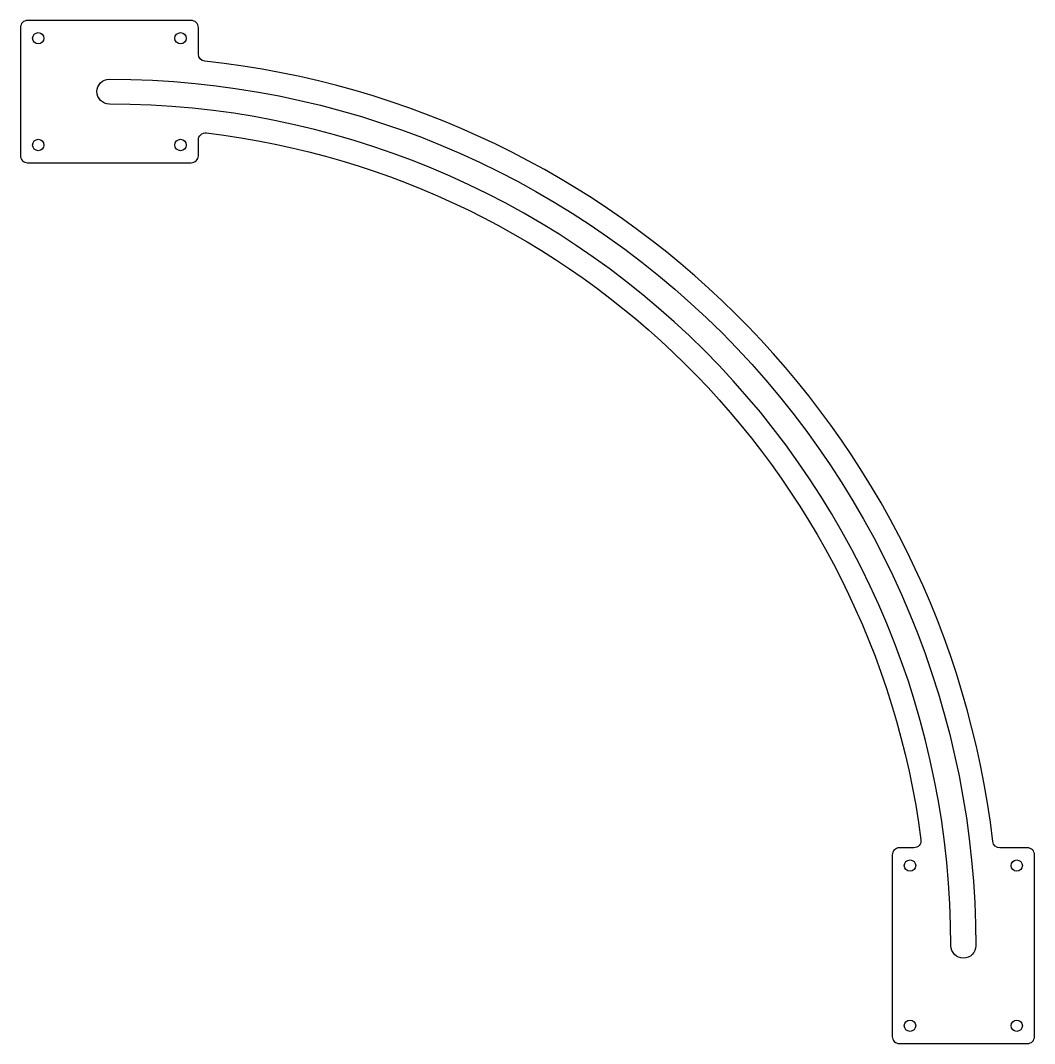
# Model space of a CAD drawing. Header units: millimetres. Extents: x 0 to 285, y -28 to 260.
import ezdxf

# ---------------------------------------------------------------- set-up
doc = ezdxf.new("R2010")
doc.units = ezdxf.units.MM

msp = doc.modelspace()

# ---------------------------------------------------------------- linework, layer by layer
for points in [[(48, 220, 0.414214), (50, 222), (50, 226.4, -0.449423), (52.24, 228.38, -0.343181), (253.07, 29.76, -0.452748), (251.08, 27.5), (247, 27.5, 0.414214), (245, 25.5), (245, -25.5, 0.414214), (247, -27.5), (283, -27.5, 0.414214), (285, -25.5), (285, 25.5, 0.414214), (283, 27.5), (275.27, 27.5, -0.380251), (273.28, 29.27, 0.349836), (51.79, 248.56, -0.38311), (50, 250.55), (50, 258, 0.414214), (48, 260), (2, 260, 0.414214), (0, 258), (0, 222, 0.414214), (2, 220)], [(25, 243.5, -0.414214), (268.5, 0, -1), (261.5, 0, 0.414214), (25, 236.5, -1)]]:
    msp.add_lwpolyline(points, format="xyb", close=True)
for centre in [(5, 255), (45, 255), (5, 225), (45, 225), (250, 22.5), (280, 22.5), (250, -22.5), (280, -22.5)]:
    msp.add_circle(centre, 1.6)

doc.saveas('drawing.dxf')
